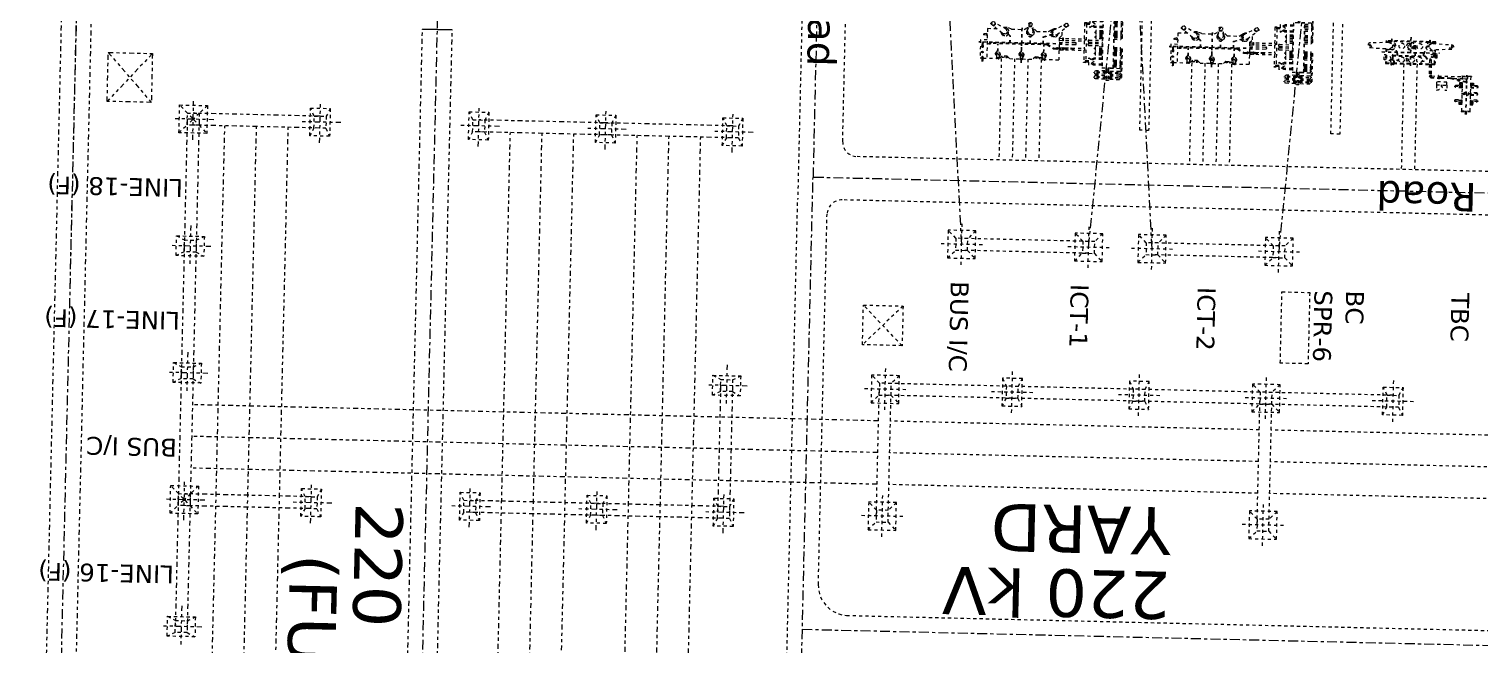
# Model space of a CAD drawing. Header units: metres. Extents: x 201400 to 215600, y 173235 to 1738400.
# Drawn here: x 213041.21 to 213086.93, y 1729826.47 to 1729845.89 of the extents above; entities that cross this region are included whole.
import ezdxf

# ---------------------------------------------------------------- set-up
doc = ezdxf.new("R2010")
doc.units = ezdxf.units.M
for name, pattern in [('400-ICT-1_400kV$0$HIDDEN', [0.375, 0.25, -0.125]), ('CENTER', [2, 1.25, -0.25, 0.25, -0.25]), ('HIDDEN', [0.375, 0.25, -0.125]), ('PHANTOM2', [1.25, 0.625, -0.125, 0.125, -0.125, 0.125, -0.125])]:
    doc.linetypes.add(name, pattern=pattern)
doc.layers.add('E-LAY-CNTRL', color=1, linetype='CENTER', lineweight=0)
doc.layers.add('E-LAY-EXIST', color=8, linetype='HIDDEN', lineweight=0)
for name, color, linetype in [('E-LAY-DIM', 7, 'Continuous'), ('ECEN', 4, 'CENTER'), ('EEQP', 2, 'Continuous'), ('TXT', 222, 'Continuous')]:
    doc.layers.add(name, color=color, linetype=linetype)
doc.styles.add('STYLE1', font='verdana.ttf')

# ---------------------------------------------------------------- blocks, each defined once
blk = doc.blocks.new('400-ICT-1_400kV$0$A$C18D362E1')
at = {"layer": 'ECEN'}
for p, q in [((0, -2516), (0, 1972)), ((5113, 0), (-5406, 0))]:
    blk.add_line(p, q, dxfattribs=at)
blk = doc.blocks.new('400-ICT-1_400kV$0$TRAFO1_BHEL')
for p, q in [((-3325, 11005), (-4875, 11005)), ((-4766, 12485), (-4593, 12485)), ((-4766, 11235), (-4766, 12485)), ((-4766, 11235), (-4593, 11235)), ((-4615, 11005), (-4615, 11091)), ((-4615, 11091), (-4485, 11091)), ((-4615, 11073), (-4485, 11073)), ((-4615, 11023), (-4485, 11023)), ((-4593, 11091), (-4593, 12605)), ((-4593, 12605), (-4507, 12605)), ((-4593, 11091), (-4593, 11235)), ((-4507, 11091), (-4507, 12605)), ((-4507, 12485), (-4334, 12485)), ((-4507, 11091), (-4507, 11235)), ((-4507, 11235), (-4334, 11235)), ((-4485, 11005), (-4485, 11091)), ((-4334, 11235), (-4334, 12485)), ((-4166, 11235), (-4166, 12485)), ((-4166, 12485), (-3993, 12485)), ((-4166, 11235), (-3993, 11235)), ((-4015, 11005), (-4015, 11091)), ((-4015, 11091), (-3885, 11091)), ((-4015, 11073), (-3885, 11073)), ((-4015, 11023), (-3885, 11023)), ((-3993, 11091), (-3993, 12605)), ((-3993, 12605), (-3907, 12605)), ((-3993, 11091), (-3993, 11235)), ((-3907, 11091), (-3907, 12605)), ((-3907, 12485), (-3734, 12485)), ((-3907, 11235), (-3734, 11235)), ((-3907, 11091), (-3907, 11235)), ((-3885, 11005), (-3885, 11091)), ((-3734, 11235), (-3734, 12485)), ((-3366, 12485), (-3193, 12485)), ((-3366, 11235), (-3366, 12485)), ((-3366, 11235), (-3350, 11235)), ((-3193, 11638), (-3193, 12605)), ((-3193, 12605), (-3107, 12605)), ((-3107, 11638), (-3107, 12605)), ((-3107, 12485), (-2934, 12485)), ((-2934, 11638), (-2934, 12485)), ((-2766, 11638), (-2766, 12485)), ((-2766, 12485), (-2593, 12485)), ((-2593, 11638), (-2593, 12605)), ((-2593, 12605), (-2507, 12605)), ((-2507, 11638), (-2507, 12605)), ((-2507, 12485), (-2334, 12485)), ((-2334, 11638), (-2334, 12485)), ((-1766, 11638), (-1766, 12485)), ((-1766, 12485), (-1593, 12485)), ((-1593, 11638), (-1593, 12605)), ((-1593, 12605), (-1507, 12605)), ((-1507, 11638), (-1507, 12605)), ((-1507, 12485), (-1334, 12485)), ((-1334, 11638), (-1334, 12485)), ((-1166, 12485), (-993, 12485)), ((-1166, 11638), (-1166, 12485)), ((-993, 11638), (-993, 12605)), ((-993, 12605), (-907, 12605)), ((-907, 11638), (-907, 12605)), ((-907, 12485), (-734, 12485)), ((-734, 11638), (-734, 12485)), ((284, 11638), (284, 12485)), ((457, 12485), (284, 12485)), ((457, 11638), (457, 12605)), ((543, 12605), (457, 12605)), ((543, 11638), (543, 12605)), ((716, 12485), (543, 12485)), ((716, 11638), (716, 12485)), ((884, 11638), (884, 12485)), ((1057, 12485), (884, 12485)), ((1057, 11638), (1057, 12605)), ((1143, 12605), (1057, 12605)), ((1143, 11638), (1143, 12605)), ((1316, 12485), (1143, 12485)), ((1316, 11638), (1316, 12485)), ((1884, 11638), (1884, 12485)), ((2057, 12485), (1884, 12485)), ((2057, 11638), (2057, 12605)), ((2143, 12605), (2057, 12605)), ((2143, 11638), (2143, 12605)), ((2316, 12485), (2143, 12485)), ((2316, 11638), (2316, 12485)), ((2484, 11638), (2484, 12485)), ((2657, 12485), (2484, 12485)), ((2657, 11638), (2657, 12605)), ((2743, 12605), (2657, 12605)), ((2743, 11638), (2743, 12605)), ((2916, 12485), (2743, 12485)), ((2875, 11005), (3088, 11019)), ((2916, 11235), (2900, 11235)), ((2916, 11235), (2916, 12485)), ((3100, 11005), (4425, 11005)), ((3284, 11235), (3284, 12485)), ((3457, 12485), (3284, 12485)), ((3457, 11235), (3284, 11235)), ((3435, 11005), (3435, 11091)), ((3565, 11091), (3435, 11091)), ((3565, 11073), (3435, 11073)), ((3565, 11023), (3435, 11023)), ((3457, 11091), (3457, 12605)), ((3543, 12605), (3457, 12605)), ((3457, 11091), (3457, 11235)), ((3543, 11091), (3543, 12605)), ((3716, 12485), (3543, 12485)), ((3543, 11091), (3543, 11235)), ((3716, 11235), (3543, 11235)), ((3565, 11005), (3565, 11091)), ((3716, 11235), (3716, 12485)), ((4057, 12485), (3884, 12485)), ((3884, 11235), (3884, 12485)), ((4057, 11235), (3884, 11235)), ((4035, 11005), (4035, 11091)), ((4165, 11091), (4035, 11091)), ((4165, 11073), (4035, 11073)), ((4165, 11023), (4035, 11023)), ((4057, 11091), (4057, 12605)), ((4143, 12605), (4057, 12605)), ((4057, 11091), (4057, 11235)), ((4143, 11091), (4143, 12605)), ((4316, 12485), (4143, 12485)), ((4143, 11091), (4143, 11235)), ((4316, 11235), (4143, 11235)), ((4165, 11005), (4165, 11091)), ((4316, 11235), (4316, 12485)), ((-3325, 10805), (-4875, 10805)), ((-4766, 10575), (-4766, 9325)), ((-4766, 10575), (-4593, 10575)), ((-4766, 9325), (-4593, 9325)), ((-4615, 10805), (-4615, 10719)), ((-4615, 10787), (-4485, 10787)), ((-4615, 10737), (-4485, 10737)), ((-4615, 10719), (-4485, 10719)), ((-4593, 10719), (-4593, 9205)), ((-4593, 10719), (-4593, 10575)), ((-4593, 9205), (-4507, 9205)), ((-4507, 10719), (-4507, 9205)), ((-4507, 10719), (-4507, 10575)), ((-4507, 10575), (-4334, 10575)), ((-4507, 9325), (-4334, 9325)), ((-4485, 10805), (-4485, 10719)), ((-4334, 10575), (-4334, 9325)), ((-4166, 10575), (-4166, 9325)), ((-4166, 10575), (-3993, 10575)), ((-4166, 9325), (-3993, 9325)), ((-4015, 10805), (-4015, 10719)), ((-4015, 10787), (-3885, 10787)), ((-4015, 10737), (-3885, 10737)), ((-4015, 10719), (-3885, 10719)), ((-3993, 10719), (-3993, 9205)), ((-3993, 10719), (-3993, 10575)), ((-3993, 9205), (-3907, 9205)), ((-3907, 10719), (-3907, 9205)), ((-3907, 10719), (-3907, 10575)), ((-3907, 10575), (-3734, 10575)), ((-3907, 9325), (-3734, 9325)), ((-3885, 10805), (-3885, 10719)), ((-3734, 10575), (-3734, 9325)), ((-3046, 10173), (-3046, 9132)), ((-2896, 10173), (-2896, 9172)), ((-2896, 9172), (-2769, 8951)), ((-2296, 9172), (-2424, 8951)), ((-2296, 10173), (-2296, 9172)), ((-2146, 10173), (-2146, 9132)), ((-1766, 10173), (-1766, 9325)), ((-1766, 9325), (-1593, 9325)), ((-1593, 10173), (-1593, 9205)), ((-1593, 9205), (-1507, 9205)), ((-1507, 10173), (-1507, 9205)), ((-1507, 9325), (-1334, 9325)), ((-1334, 10173), (-1334, 9325)), ((-1166, 10173), (-1166, 9325)), ((-1166, 9325), (-993, 9325)), ((-993, 10173), (-993, 9205)), ((-993, 9205), (-907, 9205)), ((-907, 10173), (-907, 9205)), ((-907, 9325), (-734, 9325)), ((-734, 10173), (-734, 9325)), ((-562, 8479), (-562, 10173)), ((-312, 8479), (-312, 10173)), ((-138, 8479), (-138, 10173)), ((112, 8479), (112, 10173)), ((284, 10173), (284, 9325)), ((457, 9325), (284, 9325)), ((457, 10173), (457, 9205)), ((543, 9205), (457, 9205)), ((543, 10173), (543, 9205)), ((716, 9325), (543, 9325)), ((716, 10173), (716, 9325)), ((884, 10173), (884, 9325)), ((1057, 9325), (884, 9325)), ((1057, 10173), (1057, 9205)), ((1143, 9205), (1057, 9205)), ((1143, 10173), (1143, 9205)), ((1316, 9325), (1143, 9325)), ((1316, 10173), (1316, 9325)), ((1696, 10173), (1696, 9132)), ((1846, 10173), (1846, 9172)), ((1846, 9172), (1974, 8951)), ((2446, 9172), (2319, 8951)), ((2446, 10173), (2446, 9172)), ((2596, 10173), (2596, 9132)), ((2875, 10805), (3088, 10791)), ((3102, 10805), (4425, 10805)), ((3284, 10575), (3284, 9325)), ((3457, 10575), (3284, 10575)), ((3457, 9325), (3284, 9325)), ((3435, 10805), (3435, 10719)), ((3565, 10787), (3435, 10787)), ((3565, 10737), (3435, 10737)), ((3565, 10719), (3435, 10719)), ((3457, 10719), (3457, 9205)), ((3457, 10719), (3457, 10575)), ((3543, 9205), (3457, 9205)), ((3543, 10719), (3543, 9205)), ((3543, 10719), (3543, 10575)), ((3716, 10575), (3543, 10575)), ((3716, 9325), (3543, 9325)), ((3565, 10805), (3565, 10719)), ((3716, 10575), (3716, 9325)), ((4057, 10575), (3884, 10575)), ((3884, 10575), (3884, 9325)), ((4057, 9325), (3884, 9325)), ((4035, 10805), (4035, 10719)), ((4165, 10787), (4035, 10787)), ((4165, 10737), (4035, 10737)), ((4165, 10719), (4035, 10719)), ((4057, 10719), (4057, 9205)), ((4057, 10719), (4057, 10575)), ((4143, 9205), (4057, 9205)), ((4143, 10719), (4143, 9205)), ((4143, 10719), (4143, 10575)), ((4316, 10575), (4143, 10575)), ((4316, 9325), (4143, 9325)), ((4165, 10805), (4165, 10719)), ((4316, 10575), (4316, 9325)), ((-3046, 9132), (-2864, 8816)), ((-2710, 8123), (-2671, 8123)), ((-2710, 7873), (-693, 7873)), ((-2671, 8523), (-2671, 8123)), ((-2521, 8523), (-2521, 8123)), ((-2521, 8123), (2071, 8123)), ((-2146, 9132), (-2329, 8816)), ((-693, 4724), (-693, 7873)), ((-443, 4724), (-443, 7873)), ((-443, 7873), (493, 7873)), ((493, 4724), (493, 7873)), ((743, 4724), (743, 7873)), ((743, 7873), (2260, 7873)), ((1696, 9132), (1879, 8816)), ((2071, 8523), (2071, 8123)), ((2221, 8523), (2221, 8123)), ((2260, 8123), (2221, 8123)), ((2596, 9132), (2414, 8816)), ((-2468, 5347), (-2624, 5556)), ((-2311, 5869), (-2168, 5634)), ((-2127, 5541), (-2155, 5578)), ((-1186, 4432), (-2077, 5562)), ((-193, 4724), (-193, 6765)), ((57, 4724), (57, 6765)), ((536, 6573), (536, 4480)), ((536, 6573), (645, 6573)), ((645, 6573), (645, 4480)), ((-2381, 5292), (-2419, 5331)), ((-1685, 3933), (-2390, 5249)), ((-1910, 4018), (-1910, 4353)), ((-1504, 3368), (-1910, 4018)), ((-1072, 5077), (-1695, 5077)), ((-827, 2702), (-1208, 3836)), ((-790, 2752), (-1165, 3869)), ((-718, 4724), (-1072, 5077)), ((-718, 4724), (2018, 4724)), ((74, 3236), (547, 4056)), ((174, 3209), (634, 4006)), ((547, 4056), (547, 4448)), ((634, 4006), (634, 4448)), ((2018, 2720), (2018, 4724)), ((-1504, 1880), (-1910, 1449)), ((-1504, 1880), (-1504, 3368)), ((74, 2702), (-827, 2702)), ((74, 2752), (-790, 2752)), ((74, 3236), (74, -4047)), ((174, 3209), (174, -4047)), ((1170, 2842), (174, 2842)), ((1170, 2792), (174, 2792)), ((1645, 2976), (2044, 2950)), ((1645, 2654), (2052, 2679)), ((1718, 2401), (2018, 2720)), ((1718, 1780), (1718, 2401)), ((1936, 2318), (1814, 2318)), ((1936, 1863), (1814, 1863)), ((1836, 2527), (1836, 1654)), ((2034, 2927), (2058, 2935)), ((2034, 2703), (2058, 2695)), ((-2267, 1291), (-2490, 1291)), ((-2490, 849), (-2267, 849)), ((-2149, 1242), (-2205, 1238)), ((-2149, 897), (-2205, 901)), ((-1480, 1422), (-2128, 1289)), ((-1480, 716), (-2128, 847)), ((-1910, 1449), (-1910, 1334)), ((-1910, 803), (-1910, 644)), ((-1704, 270), (-1910, 644)), ((-1704, -1318), (-1704, 270)), ((74, 1106), (-889, 1106)), ((74, 1056), (-888, 1056)), ((1170, 27), (174, 27)), ((1619, 161), (2018, 135)), ((1718, 1780), (2018, 1461)), ((2008, 112), (2032, 120)), ((2018, -1461), (2018, 1461)), ((-1704, -1318), (-1910, -1868)), ((-827, -1431), (-1255, -1860)), ((-806, -1481), (-1210, -1885)), ((74, -1431), (-827, -1431)), ((74, -1481), (-806, -1481)), ((1170, -23), (174, -23)), ((1619, -161), (2026, -136)), ((1718, -1780), (2018, -1461)), ((1718, -1780), (1718, -2401)), ((1836, -2527), (1836, -1654)), ((2008, -112), (2032, -120)), ((-2468, -3397), (-2624, -3606)), ((-2381, -3342), (-2419, -3381)), ((-1685, -1983), (-2390, -3299)), ((-2127, -3591), (-2155, -3628)), ((-1186, -2482), (-2077, -3612)), ((-1910, -1868), (-1910, -2403)), ((-1704, -3139), (-1704, -4350)), ((1170, -2953), (174, -2953)), ((1170, -3003), (174, -3003)), ((1619, -2819), (2018, -2845)), ((1619, -3141), (2026, -3116)), ((1718, -2401), (2018, -2720)), ((1936, -1863), (1814, -1863)), ((1936, -2318), (1814, -2318)), ((2008, -2868), (2032, -2860)), ((2008, -3092), (2032, -3100)), ((2018, -4821), (2018, -2720)), ((-2311, -3919), (-2168, -3684)), ((-1704, -4350), (2018, -4350)), ((-1078, -4450), (-1019, -4765)), ((-1078, -4450), (-852, -4450)), ((-1064, -4425), (-866, -4425)), ((-1064, -4450), (-1064, -4425)), ((-1049, -4425), (-1049, -4350)), ((-1024, -4765), (-909, -4765)), ((-1024, -4765), (-1024, -4773)), ((-1024, -4773), (-909, -4773)), ((-1018, -4832), (-1018, -4846)), ((-1018, -4832), (-915, -4832)), ((-1018, -4846), (-915, -4846)), ((-1001, -4832), (-1001, -4773)), ((-931, -4832), (-931, -4773)), ((-915, -4832), (-915, -4846)), ((-852, -4450), (-914, -4765)), ((-909, -4765), (-909, -4773)), ((-881, -4425), (-881, -4350)), ((-866, -4450), (-866, -4425)), ((-277, -4350), (-277, -5190)), ((-277, -5190), (2018, -5190)), ((122, -4850), (100, -4850)), ((122, -4952), (100, -4952)), ((204, -4865), (138, -4857)), ((204, -4935), (140, -4943)), ((546, -4990), (215, -4951)), ((546, -4814), (223, -4850)), ((1954, -4814), (2277, -4850)), ((1954, -4990), (2285, -4951)), ((2018, -5190), (2018, -4983)), ((2296, -4865), (2362, -4857)), ((2296, -4935), (2360, -4943)), ((2378, -4850), (2400, -4850)), ((2378, -4952), (2400, -4952))]:
    blk.add_line(p, q)
for points in [[(-4875, 10755), (-4875, 11055), (-4925, 11055), (-4925, 10755)], [(-907, 12605), (-907, 12680), (-4593, 12680), (-4593, 12605)], [(2900, 10173), (2900, 11638), (-3350, 11638), (-3350, 10173)], [(2875, 10198), (2875, 11613), (-3325, 11613), (-3325, 10198)], [(457, 12605), (457, 12680), (4143, 12680), (4143, 12605)], [(4425, 10755), (4425, 11055), (4475, 11055), (4475, 10755)], [(-2596, 9198), (-3068, 8523), (-2124, 8523)], [(2146, 9198), (2618, 8523), (1674, 8523)], [(-2710, 7848), (-2710, 8148), (-2725, 8148), (-2725, 7848)], [(2260, 7848), (2260, 8148), (2275, 8148), (2275, 7848)], [(-393, 5186), (-743, 5186), (-743, 5231), (-393, 5231)], [(793, 5186), (443, 5186), (443, 5231), (793, 5231)], [(1836, 2392), (1836, 2244), (1901, 2244), (1901, 2392)], [(1836, 1789), (1836, 1937), (1901, 1937), (1901, 1789)], [(1836, -1789), (1836, -1937), (1901, -1937), (1901, -1789)], [(1836, -2392), (1836, -2244), (1901, -2244), (1901, -2392)]]:
    blk.add_lwpolyline(points, close=True)
for points, const_width in [([(-2488, 5688, 1), (-2492, 5722, 1)], 33.8), ([(2089, 2822, 1), (2109, 2808, 1)], 24), ([(-2477, 1079, -1), (-2503, 1058, -1)], 33.8), ([(2063, 7, 1), (2083, -7, 1)], 24), ([(2063, -2973, 1), (2083, -2987, 1)], 24), ([(-2488, -3738, -1), (-2492, -3772, -1)], 33.8), ([(104, -4898, -1), (96, -4904, -1)], 9), ([(1247, -4915, -1), (1253, -4922, -1)], 9), ([(2396, -4898, 1), (2404, -4904, 1)], 9)]:
    blk.add_lwpolyline(points, format="xyb", close=True, dxfattribs=dict(const_width=const_width))
for centre, radius in [((124, -4047), 137), ((1250, -4918), 108), ((1250, -4918), 102), ((1250, -4918), 77.2), ((1250, -4918), 51.1)]:
    blk.add_circle(centre, radius)
for centre, radius, start, end in [((2981, 10905), 157, 313.14025, 46.85975), ((-2596, 8123), 75, 180, 0), ((-568, 7873), 125, 0, 180), ((-437, 8479), 125, 180, 0), ((-13, 8479), 125, 180, 0), ((618, 7873), 125, 0, 180), ((2146, 8123), 75, 180, 0), ((-68, 6765), 125, 0, 180), ((-1448, 4195), 432, 168.51028, 73.56247), ((-1320, 4072), 495, 195.35397, 76.70469), ((-1476, 4223), 358, 234.19228, 35.80772), ((-1320, 4072), 432, 214.13888, 57.91978), ((591, 4480), 90.1, 126.90526, 241.28881), ((591, 4480), 54.1, 180, 0), ((591, 4480), 90.1, 298.71119, 53.09474), ((1500, 2817), 330, 58.29531, 299.64603), ((1500, 2817), 288, 77.08022, 280.86112), ((1619, 2815), 288, 32.40189, 327.59811), ((1645, 2815), 163, 99.19228, 260.80772), ((2256, 2815), 248, 153.16405, 206.83595), ((-1498, 1069), 432, 220.94819, 139.14209), ((-1320, 1072), 495, 240.35397, 121.70469), ((-1537, 1069), 358, 279.19228, 80.80772), ((-1320, 1072), 432, 259.13888, 102.91978), ((1500, 2), 330, 58.29531, 299.64603), ((1500, 2), 288, 77.08022, 280.86112), ((1619, 0), 288, 32.40189, 327.59811), ((1645, 0), 163, 99.19228, 260.80772), ((2230, 0), 248, 153.16405, 206.83595), ((-1448, -2245), 432, 286.43753, 191.48972), ((-1320, -2122), 495, 283.29531, 164.64603), ((-1320, -2122), 432, 302.08022, 145.86112), ((-1476, -2273), 358, 324.19228, 125.80772), ((1500, -2978), 330, 58.29531, 299.64603), ((1500, -2978), 288, 77.08022, 280.86112), ((1619, -2980), 288, 32.40189, 327.59811), ((1645, -2980), 163, 99.19228, 260.80772), ((2230, -2980), 248, 153.16405, 206.83595), ((124, -4047), 50, 180, 0), ((223, -4901), 51.2, 225.30332, 93.6834), ((229, -4901), 51.3, 265.44139, 133.49512), ((546, -4901), 108, 224.89194, 136.85541), ((501, -4902), 99.4, 297.50864, 62.49136), ((1954, -4901), 108, 43.14459, 315.10806), ((1999, -4902), 99.4, 117.50864, 242.49136), ((2271, -4901), 51.3, 46.50488, 274.55861), ((2277, -4901), 51.2, 86.3166, 314.69668)]:
    blk.add_arc(centre, radius, start, end)
at = {"extrusion": (0, 0, -1)}
for centre, major_axis, ratio in [((-2468, 5712), (156, 156), 0.2893401), ((100, -4901), (0, -51.1), 0.6127056)]:
    blk.add_ellipse(centre, major_axis=major_axis, ratio=ratio, dxfattribs=at)
for centre, major_axis, ratio, start_param, end_param in [((-2318, 5490), (-150, -144), 0.4665773, 3.1415927, 6.2831853), ((-2233, 5406), (-156, -156), 0.1523356, 2.4546998, 6.8717251), ((-2253, 5416), (-127, -125), 0.1908491, 3.0718177, 6.3370368), ((122, -4901), (0, -51.1), 0.6127056, 3.1415927, 6.2831853)]:
    blk.add_ellipse(centre, major_axis=major_axis, ratio=ratio, start_param=start_param, end_param=end_param, dxfattribs=at)
for centre, major_axis, ratio, start_param, end_param in [((2052, 2815), (0, -136), 0.4625137, 2.8525531, 6.5722249), ((2088, 2815), (0, -136), 0.4625137, 3.0504994, 6.3742786), ((-2267, 1070), (0, 221), 0.4387351, 3.1415927, 6.2831853), ((-2149, 1070), (0, -173), 0.1967352, -0.069775, 3.2113676), ((-2128, 1068), (0, 221), 0.1523356, 2.4546998, 6.9493237), ((2026, 0), (0, -136), 0.4625137, 2.8525531, 6.5722249), ((2061, 0), (0, -136), 0.4625137, 3.0504994, 6.3742786), ((-2318, -3540), (-150, 144), 0.4665773, 3.1415927, 6.2831853), ((-2233, -3456), (-156, 156), 0.1523356, 2.4546998, 6.8717251), ((-2253, -3466), (-127, 125), 0.1908491, 3.0718177, 6.3370368), ((2026, -2980), (0, -136), 0.4625137, 2.8525531, 6.5722249), ((2061, -2980), (0, -136), 0.4625137, 3.0504994, 6.3742786), ((2378, -4901), (0, -51.1), 0.6127056, 3.1415927, 6.2831853)]:
    blk.add_ellipse(centre, major_axis=major_axis, ratio=ratio, start_param=start_param, end_param=end_param)
for centre, major_axis, ratio in [((2099, 2815), (0, -136), 0.4625137), ((-2490, 1070), (0, -221), 0.4387351), ((2073, 0), (0, -136), 0.4625137), ((-2468, -3762), (156, -156), 0.2893401), ((2073, -2980), (0, -136), 0.4625137), ((2400, -4901), (0, -51.1), 0.6127056)]:
    blk.add_ellipse(centre, major_axis=major_axis, ratio=ratio)
at = {"rotation": 90}
blk.add_blockref('400-ICT-1_400kV$0$A$C18D362E1', (0, 0), dxfattribs=at)
blk = doc.blocks.new('400-ICT-1_400kV$0$SHUNT RCTR 80MVAr_420kV_PLAN_BHEL')
for p, q in [((-2758, 1210), (-5155, 1110)), ((-5155, 510), (-2758, 410)), ((-2400, 1310), (-2758, 1310)), ((-2400, 310), (-2758, 310)), ((-2111, 899), (-2115, 899)), ((-2111, 824), (-2115, 824)), ((541, 899), (537, 899)), ((541, 824), (537, 824)), ((2111, 899), (2115, 899)), ((2111, 824), (2115, 824)), ((2400, 1310), (2758, 1310)), ((2400, 310), (2758, 310)), ((2758, 1210), (5155, 1110)), ((5155, 510), (2758, 410)), ((-2475, -1200), (-2425, -1617)), ((-2275, -462), (-2275, -1000)), ((-2225, -463), (-2225, -1006)), ((-2075, -1200), (-2125, -1610)), ((2388, -1438), (2388, -2904)), ((2413, -889), (2413, -1463)), ((2468, -1438), (2468, -2860)), ((2613, -889), (2613, -1463)), ((2638, -1438), (2638, -2800)), ((2638, -2800), (2388, -2904)), ((2388, -2904), (2609, -3125)), ((2475, -2878), (2635, -3038)), ((2713, -2875), (2609, -3125)), ((2609, -3125), (3549, -3125)), ((2638, -2800), (2713, -2875)), ((2653, -3045), (3549, -3045)), ((2713, -2875), (3549, -2875)), ((3574, -2875), (6578, -2875)), ((3574, -3045), (3737, -3045)), ((3574, -3125), (3737, -3125)), ((3737, -3025), (3887, -3150)), ((3737, -3150), (3887, -3025)), ((3887, -3045), (5122, -3045)), ((3887, -3125), (5116, -3125)), ((5116, -3125), (7128, -3578)), ((5128, -3046), (7146, -3500)), ((5480, -3125), (6578, -3125))]:
    blk.add_line(p, q)
at = {"linetype": '400-ICT-1_400kV$0$HIDDEN'}
for p, q in [((6578, -2875), (7128, -2875)), ((6578, -3125), (7128, -3125)), ((3347, -3986), (3347, -4639)), ((4653, -3986), (4653, -4639))]:
    blk.add_line(p, q, dxfattribs=at)
for points in [[(-5240, 835), (-5155, 835)], [(-5155, 785), (-5240, 785)], [(3138, 1194), (3138, 1438), (-3138, 1438), (-3138, 1194)], [(-3138, 426), (-3138, -1438), (-2439, -1438)], [(-2362, 1338), (-2362, 1640), (-2438, 1640), (-2438, 1338)], [(-2120, 887), (-2264, 887)], [(-2120, 837), (-2264, 837)], [(-2111, -1438), (3138, -1438), (3138, 426)], [(531, 887), (494, 887)], [(531, 837), (499, 837)], [(2120, 887), (2264, 887)], [(2120, 837), (2264, 837)], [(2362, 1338), (2362, 1640), (2438, 1640), (2438, 1338)], [(5240, 835), (5155, 835)], [(5155, 785), (5240, 785)], [(-2362, -1340), (-2362, -1640), (-2438, -1640), (-2438, -1340)], [(5756, -4080), (5756, -3980), (6578, -3980), (6578, -4280), (5756, -4280), (5756, -4180)], [(6553, -3737), (6553, -3662), (6253, -3662), (6253, -3962), (6553, -3962), (6553, -3887)], [(8500, -4080), (8500, -3980), (7678, -3980), (7678, -4280), (8500, -4280), (8500, -4180)], [(8500, -4980), (8500, -4880), (7678, -4880), (7678, -5180), (8500, -5180), (8500, -5080)], [(7703, -3737), (7703, -3662), (8003, -3662), (8003, -3962), (7703, -3962), (7703, -3887)], [(5756, -5880), (5756, -5780), (6578, -5780), (6578, -6080), (5756, -6080), (5756, -5980)], [(6553, -6323), (6553, -6398), (6253, -6398), (6253, -6098), (6553, -6098), (6553, -6173)], [(8500, -5880), (8500, -5780), (7678, -5780), (7678, -6080), (8500, -6080), (8500, -5980)], [(7703, -6323), (7703, -6398), (8003, -6398), (8003, -6098), (7703, -6098), (7703, -6173)]]:
    blk.add_lwpolyline(points)
for points in [[(3038, 1194), (3038, 1338), (-3038, 1338), (-3038, 1194)], [(-3038, 426), (-3038, -1338), (-2092, -1338)], [(-2092, -1338), (3038, -1338), (3038, 426)]]:
    blk.add_lwpolyline(points, dxfattribs=at)
for points in [[(-1629, -383), (-1629, -158, 0.1859661), (-1642, -124), (-2038, 870, 0.2119231), (-2075, 887), (-2111, 887)], [(-1679, -392), (-1679, -167, 0.1859661), (-1686, -151), (-2068, 829, 0.2119231), (-2086, 837), (-2111, 837)], [(636, -383), (634, 812, 0.4135999), (559, 887), (541, 887)], [(586, -383), (584, 812, 0.4135999), (559, 837), (541, 837)], [(1629, -383), (1629, -158, -0.1859661), (1642, -124), (2038, 870, -0.2119231), (2075, 887), (2111, 887)], [(1679, -392), (1679, -167, -0.1859661), (1686, -151), (2068, 829, -0.2119231), (2086, 837), (2111, 837)], [(-2265, -383), (1750, -383, -0.2240098), (1897, -452), (2413, -1079)], [(-2265, -463), (1750, -463, -0.2240098), (1835, -503), (2413, -1204)]]:
    blk.add_lwpolyline(points, format="xyb")
for points in [[(-3138, -997), (-3338, -997), (-3338, -297), (-3138, -297)], [(2713, -1438), (2713, -1463), (2313, -1463), (2313, -1438)], [(3138, -597), (3338, -597), (3338, -97), (3138, -97)], [(3347, -3986), (4653, -3986), (4653, -3614), (3347, -3614)], [(3574, -2800), (3549, -2800), (3549, -3200), (3574, -3200)], [(3737, -2988), (3724, -2988), (3724, -3188), (3737, -3188)], [(3887, -2988), (3899, -2988), (3899, -3188), (3887, -3188)], [(6140, -3194), (6116, -3188), (6058, -3439), (6083, -3445)], [(6239, -3225), (6215, -3219), (6157, -3470), (6182, -3475)], [(6528, -2805), (7728, -2805), (7728, -2830), (6528, -2830)], [(6578, -7230), (7678, -7230), (7678, -2830), (6578, -2830)], [(6578, -4080), (6578, -4180), (5656, -4180), (5656, -4080)], [(6328, -3737), (6328, -3887), (6578, -3887), (6578, -3737)], [(6878, -5155), (6828, -5155), (6828, -4905), (6878, -4905)], [(7378, -5155), (7428, -5155), (7428, -4905), (7378, -4905)], [(7928, -3737), (7928, -3887), (7678, -3887), (7678, -3737)], [(7678, -4080), (7678, -4180), (8600, -4180), (8600, -4080)], [(7678, -4980), (7678, -5080), (8600, -5080), (8600, -4980)], [(6578, -5980), (6578, -5880), (5656, -5880), (5656, -5980)], [(6328, -6323), (6328, -6173), (6578, -6173), (6578, -6323)], [(6528, -7255), (7728, -7255), (7728, -7230), (6528, -7230)], [(7228, -7367), (7228, -7255), (7028, -7255), (7028, -7367)], [(7678, -5980), (7678, -5880), (8600, -5880), (8600, -5980)], [(7928, -6323), (7928, -6173), (7678, -6173), (7678, -6323)], [(7253, -7382), (7253, -7367), (7003, -7367), (7003, -7382)], [(7240, -7570), (7240, -7545), (7216, -7520), (7040, -7520), (7016, -7545), (7016, -7570)], [(7216, -7520), (7190, -7445), (7066, -7445), (7040, -7520)], [(7178, -7445), (7178, -7382), (7078, -7382), (7078, -7445)]]:
    blk.add_lwpolyline(points, close=True)
for centre, radius in [((-1130, 810), 350), ((0, 810), 500), ((0, 810), 400), ((0, 810), 250), ((0, 810), 25), ((1130, 810), 350), ((-2791, -800), 300), ((-1602, -1002), 91.6), ((-1130, -910), 350), ((-431, -766), 91.6), ((-431, -1002), 91.6), ((146, -910), 350), ((1130, -910), 350), ((1600, -1002), 91.6), ((2726, -347), 200), ((2726, -347), 150), ((7128, -5030), 250), ((7128, -5030), 50)]:
    blk.add_circle(centre, radius)
for centre, radius, start, end in [((-2758, 810), 500, 230.76083, 129.23917), ((-2400, 810), 500, 270, 90), ((2400, 810), 500, 90, 270), ((2758, 810), 500, 50.76083, 309.23917), ((-2275, -1200), 250, 90, 224.29248), ((-2275, -1200), 200, 350.6282, 189.3189), ((-2265, -423), 75, 32.23095, 262.10618), ((-2265, -423), 40, 90, 270), ((-2265, -423), 75, 301.96013, 327.76905), ((-2275, -1200), 250, 315.61895, 78.46304), ((2513, -889), 125, 323.1301, 216.8699), ((2513, -889), 100, 0, 180), ((2493, -2860), 25, 180, 225), ((2653, -3020), 25, 225, 270), ((5122, -3070), 25, 77.31051, 90), ((7137, -3539), 90, 193.69831, 140.92271), ((7137, -3539), 40, 257.31051, 77.31051)]:
    blk.add_arc(centre, radius, start, end)
for centre, radius, start, end in [((7128, -3000), 150, 90, 123.55731), ((7128, -3000), 150, 236.44269, 270), ((7128, -3000), 150, 270, 90), ((7128, -3000), 125, 270, 90), ((3347, -3986), 653, 270, 0), ((4653, -3986), 653, 180, 270)]:
    blk.add_arc(centre, radius, start, end, dxfattribs=at)
at = {"extrusion": (0, 0, -1)}
for centre, major_axis, ratio in [((-5155, 810), (0, 300), 0.7842267), ((-5240, 810), (0, 25), 0.5645792)]:
    blk.add_ellipse(centre, major_axis=major_axis, ratio=ratio, dxfattribs=at)
for centre, major_axis, ratio, start_param, end_param in [((-5155, 810), (0, 98), 0.5962488, -1.3129188, 4.4545109), ((-5155, 810), (0, -25), 0.5636371, 3.1415927, 6.2831853), ((-2758, 810), (0, 400), 0.9821207, -0.0559861, 3.1975787), ((-2115, 862), (0, 37.5), 0.205458, 3.1415927, 6.2831853), ((-2111, 862), (0, 37.5), 0.205458, 2.300524, 7.124254), ((-2111, 862), (0, -25), 0.1123446, 0, 3.1415927), ((537, 862), (0, 37.5), 0.205458, 3.1415927, 6.2831853), ((541, 862), (0, 37.5), 0.205458, 2.300524, 7.124254), ((541, 862), (0, -25), 0.1123446, 0, 3.1415927)]:
    blk.add_ellipse(centre, major_axis=major_axis, ratio=ratio, start_param=start_param, end_param=end_param, dxfattribs=at)
for centre, major_axis, ratio, start_param, end_param in [((2111, 862), (0, 37.5), 0.205458, 2.300524, 7.124254), ((2111, 862), (0, -25), 0.1123446, 0, 3.1415927), ((2115, 862), (0, 37.5), 0.205458, 3.1415927, 6.2831853), ((2758, 810), (0, 400), 0.9821207, -0.0559861, 3.1975787), ((5155, 810), (0, 98), 0.5962488, -1.3129188, 4.4545109), ((5155, 810), (0, -25), 0.5636371, 3.1415927, 6.2831853)]:
    blk.add_ellipse(centre, major_axis=major_axis, ratio=ratio, start_param=start_param, end_param=end_param)
for centre, major_axis, ratio in [((5155, 810), (0, 300), 0.7842267), ((5240, 810), (0, 25), 0.5645792), ((-2275, -1610), (-150, 0), 0.7546728)]:
    blk.add_ellipse(centre, major_axis=major_axis, ratio=ratio)
at = {"layer": 'EEQP', "color": 4, "linetype": 'CENTER'}
for p, q in [((0, 1938), (0, -1938)), ((-3638, 0), (3638, 0)), ((7128, -7570), (7128, -2683)), ((6528, -5030), (7728, -5030))]:
    blk.add_line(p, q, dxfattribs=at)
blk = doc.blocks.new('TWR_CTG_p')
for p, q in [((-750, 750), (-1750, 1250)), ((1750, 1250), (750, 750)), ((-750, -750), (-1750, -1250)), ((750, -750), (1750, -1250))]:
    blk.add_line(p, q)
for points in [[(-1750, -1250), (1750, -1250), (1750, 1250), (-1750, 1250)], [(-750, -750), (750, -750), (750, 750), (-750, 750)]]:
    blk.add_lwpolyline(points, close=True)
blk = doc.blocks.new('TWR_CTH_p')
for p, q in [((-750, 750), (-1750, 1250)), ((1750, 1250), (750, 750)), ((-750, -750), (-1750, -1250)), ((750, -750), (1750, -1250))]:
    blk.add_line(p, q)
for points in [[(-1750, -1250), (1750, -1250), (1750, 1250), (-1750, 1250)], [(-750, -750), (750, -750), (750, 750), (-750, 750)]]:
    blk.add_lwpolyline(points, close=True)
blk = doc.blocks.new('TWR_CC_p')
for p, q in [((-750, 750), (-1750, 1250)), ((1750, 1250), (750, 750)), ((-750, -750), (-1750, -1250)), ((750, -750), (1750, -1250))]:
    blk.add_line(p, q)
for points in [[(-1750, -1250), (1750, -1250), (1750, 1250), (-1750, 1250)], [(-750, -750), (750, -750), (750, 750), (-750, 750)]]:
    blk.add_lwpolyline(points, close=True)
blk = doc.blocks.new('TWR_CD_p')
for p, q in [((-750, 750), (-1750, 1750)), ((-100, 100), (-750, 750)), ((750, 750), (100, 100)), ((1750, 1750), (750, 750)), ((-1750, -1750), (-750, -750)), ((-100, -100), (-750, -750)), ((100, -100), (750, -750)), ((750, -750), (1750, -1750))]:
    blk.add_line(p, q)
for points in [[(-1750, -1750), (1750, -1750), (1750, 1750), (-1750, 1750)], [(-750, -750), (750, -750), (750, 750), (-750, 750)], [(-100, -100), (100, -100), (100, 100), (-100, 100)]]:
    blk.add_lwpolyline(points, close=True)
blk = doc.blocks.new('TWR_CTE_p')
for p, q in [((-750, 750), (-1750, 1750)), ((1750, 1750), (750, 750)), ((-1750, -1750), (-750, -750)), ((750, -750), (1750, -1750))]:
    blk.add_line(p, q)
for points in [[(-1750, -1750), (1750, -1750), (1750, 1750), (-1750, 1750)], [(-750, -750), (750, -750), (750, 750), (-750, 750)]]:
    blk.add_lwpolyline(points, close=True)
blk = doc.blocks.new('TWR_CTD_p')
for p, q in [((-750, 750), (-1750, 1250)), ((1750, 1250), (750, 750)), ((-750, -750), (-1750, -1250)), ((750, -750), (1750, -1250))]:
    blk.add_line(p, q)
for points in [[(-1750, -1250), (1750, -1250), (1750, 1250), (-1750, 1250)], [(-750, -750), (750, -750), (750, 750), (-750, 750)]]:
    blk.add_lwpolyline(points, close=True)
blk = doc.blocks.new('400kv')
at = {"layer": 'E-LAY-CNTRL'}
for p, q in [((160.68, 279.08, -0.31), (127.43, 132.08, -0.31)), ((2.06, 0.61, -0.66), (54.44, 232.15, -0.29)), ((43.66, -21.72, -0.31), (98.82, 222.12, -0.31)), ((90.25, -32.26, -0.31), (127.43, 132.08, -0.31)), ((114.85, 76.49, -0.31), (279.62, 39.22, -0.31))]:
    blk.add_line(p, q, dxfattribs=at)
at = {"layer": 'E-LAY-CNTRL', "color": 4}
for p, q in [((144.13, 120.1, -0.31), (151.92, 172.68, -0.31)), ((159.74, 116.57, -0.31), (175.33, 167.38, -0.31)), ((167.54, 114.81, -0.31), (175.33, 167.38, -0.31)), ((183.15, 111.28, -0.31), (198.74, 162.09, -0.31))]:
    blk.add_line(p, q, dxfattribs=at)
at = {"layer": 'E-LAY-CNTRL', "elevation": -0.31}
for points in [[(32.89, 136.92), (98.65, 427.63)], [(32.89, 136.92), (86.72, 374.86)], [(382.06, 74.49), (127.43, 132.08)], [(382.06, 74.49), (132.24, 131)]]:
    blk.add_lwpolyline(points, dxfattribs=at)
at = {"layer": 'E-LAY-DIM', "lineweight": -2}
blk.add_line((86.53, 159.3, -0.4), (82.87, 160.13, -0.4), dxfattribs=at)
at = {"layer": 'E-LAY-EXIST', "color": 1, "linetype": 'PHANTOM2'}
for p, q in [((0, 0, -0.67), (52.43, 231.83, -0.3)), ((4.13, 1.2, -0.66), (54.82, 225.35, -0.31)), ((43.47, 165.08, -0.31), (47.54, 157.84, -0.31)), ((48.9, 163.85, -0.31), (42.11, 159.06, -0.31)), ((43.08, -15.78, -0.67), (82.87, 160.13, -0.4)), ((46.74, -16.6, -0.67), (86.53, 159.3, -0.4)), ((51.73, 152.18, -0.31), (52.87, 157.25, -0.31)), ((68.07, 151.92, -0.31), (52.46, 155.45, -0.31)), ((51.57, 154.88, -0.31), (48.04, 139.28, -0.31)), ((53.03, 154.55, -0.31), (49.5, 138.95, -0.31)), ((54.83, 154.14, -0.31), (49.76, 155.29, -0.31)), ((67.74, 150.46, -0.31), (52.13, 153.99, -0.31)), ((52.42, 154.79, -0.31), (52.18, 154.64, -0.31)), ((52.37, 154.6, -0.31), (52.22, 154.84, -0.31)), ((67.33, 148.65, -0.31), (68.48, 153.72, -0.31)), ((23.71, 10.21, -0.31), (56.04, 153.1, -0.31)), ((27.61, 9.33, -0.31), (59.94, 152.22, -0.31)), ((31.52, 8.45, -0.31), (63.84, 151.34, -0.31)), ((70.44, 150.61, -0.31), (65.37, 151.76, -0.31)), ((86.84, 144.24, -0.31), (87.99, 149.31, -0.31)), ((89.95, 146.2, -0.31), (84.88, 147.35, -0.31)), ((103.18, 143.98, -0.31), (87.58, 147.51, -0.31)), ((58.83, 2.27, -0.31), (91.15, 145.16, -0.31)), ((102.85, 142.51, -0.31), (87.25, 146.04, -0.31)), ((102.44, 140.71, -0.31), (103.59, 145.78, -0.31)), ((62.73, 1.39, -0.31), (95.05, 144.28, -0.31)), ((66.63, 0.51, -0.31), (98.95, 143.4, -0.31)), ((105.55, 142.67, -0.31), (100.48, 143.82, -0.31)), ((118.79, 140.45, -0.31), (103.18, 143.98, -0.31)), ((49.34, 141.65, -0.31), (48.2, 136.58, -0.31)), ((74.43, -1.26, -0.31), (106.75, 141.63, -0.31)), ((118.46, 138.98, -0.31), (102.85, 142.51, -0.31)), ((118.05, 137.18, -0.31), (119.2, 142.25, -0.31)), ((48.04, 139.28, -0.31), (44.51, 123.67, -0.31)), ((51.3, 138.54, -0.31), (46.23, 139.68, -0.31)), ((78.33, -2.14, -0.31), (110.66, 140.75, -0.31)), ((82.23, -3.02, -0.31), (114.56, 139.87, -0.31)), ((121.16, 139.14, -0.31), (116.09, 140.29, -0.31)), ((49.5, 138.95, -0.31), (45.97, 123.34, -0.31)), ((45.81, 126.04, -0.31), (44.67, 120.97, -0.31)), ((44.51, 123.67, -0.31), (40.98, 108.07, -0.31)), ((45.97, 123.34, -0.31), (42.44, 107.73, -0.31)), ((47.77, 122.93, -0.31), (42.7, 124.08, -0.31)), ((129.46, 100.35, -0.31), (45.09, 119.44, -0.31)), ((128.57, 96.45, -0.31), (44.21, 115.54, -0.31)), ((127.69, 92.55, -0.31), (43.32, 111.64, -0.31)), ((41.14, 105.37, -0.31), (42.28, 110.43, -0.31)), ((112.14, 111.04, -0.31), (110.99, 105.97, -0.31)), ((40.98, 108.07, -0.31), (37.45, 92.46, -0.31)), ((44.24, 107.33, -0.31), (39.17, 108.47, -0.31)), ((41.83, 107.98, -0.31), (41.59, 107.82, -0.31)), ((41.78, 107.78, -0.31), (41.63, 108.02, -0.31)), ((57.48, 105.1, -0.31), (41.87, 108.63, -0.31)), ((110.83, 108.67, -0.31), (107.3, 93.06, -0.31)), ((112.29, 108.34, -0.31), (108.76, 92.73, -0.31)), ((114.1, 107.93, -0.31), (109.03, 109.08, -0.31)), ((42.44, 107.73, -0.31), (38.91, 92.13, -0.31)), ((57.15, 103.64, -0.31), (41.54, 107.17, -0.31)), ((56.74, 101.84, -0.31), (57.89, 106.9, -0.31)), ((59.85, 103.8, -0.31), (54.78, 104.94, -0.31)), ((76.25, 97.42, -0.31), (77.4, 102.49, -0.31)), ((92.59, 97.16, -0.31), (76.99, 100.69, -0.31)), ((79.36, 99.38, -0.31), (74.29, 100.53, -0.31)), ((92.26, 95.7, -0.31), (76.66, 99.23, -0.31)), ((91.85, 93.89, -0.31), (93, 98.96, -0.31)), ((94.96, 95.85, -0.31), (89.89, 97, -0.31)), ((108.2, 93.63, -0.31), (92.59, 97.16, -0.31)), ((107.87, 92.17, -0.31), (92.26, 95.7, -0.31)), ((107.46, 90.36, -0.31), (108.61, 95.43, -0.31)), ((38.75, 94.83, -0.31), (37.61, 89.76, -0.31)), ((110.57, 92.32, -0.31), (105.5, 93.47, -0.31)), ((40.71, 91.72, -0.31), (35.64, 92.87, -0.31))]:
    blk.add_line(p, q, dxfattribs=at)
at = {"layer": 'E-LAY-EXIST', "color": 4}
for p, q in [((131.99, 135.79, -0.24), (148.12, 207.12, -0.31)), ((142.14, 205.6, -0.31), (125, 129.81, -0.23)), ((153.66, 142.1, -0.31), (150.83, 129.61, -0.31)), ((155.29, 141.73, -0.31), (152.47, 129.24, -0.31)), ((156.93, 141.36, -0.31), (154.1, 128.87, -0.31)), ((158.56, 140.99, -0.31), (155.74, 128.5, -0.31)), ((177.07, 136.8, -0.31), (174.24, 124.31, -0.31)), ((178.7, 136.43, -0.31), (175.88, 123.94, -0.31)), ((180.34, 136.06, -0.31), (177.51, 123.57, -0.31)), ((181.97, 135.69, -0.31), (179.15, 123.2, -0.31)), ((312.44, 93.05, -0.24), (133.4, 133.55, -0.24)), ((203.24, 131.4, -0.31), (200.31, 118.42, -0.31)), ((204.88, 131.03, -0.31), (201.94, 118.05, -0.31)), ((89.68, -26.32, -0.67), (125, 129.81, -0.67)), ((287.94, 92.96, 0.48), (130.48, 128.57, -0.27)), ((117.94, 81.61, -0.24), (128.24, 127.17, -0.67)), ((143.56, 117.57, -0.31), (144.7, 122.64, -0.31)), ((159.9, 117.3, -0.31), (144.3, 120.83, -0.31)), ((146.67, 119.53, -0.31), (141.6, 120.68, -0.31)), ((159.57, 115.84, -0.31), (143.97, 119.37, -0.31)), ((159.16, 114.04, -0.31), (160.31, 119.11, -0.31)), ((162.27, 116, -0.31), (157.2, 117.15, -0.31)), ((166.97, 112.27, -0.31), (168.11, 117.34, -0.31)), ((170.07, 114.23, -0.31), (165, 115.38, -0.31)), ((183.31, 112.01, -0.31), (167.7, 115.54, -0.31)), ((135.35, 113.94, -0.31), (129.37, 110.17, -0.31)), ((134.24, 109.06, -0.31), (130.47, 115.04, -0.31)), ((182.98, 110.55, -0.31), (167.37, 114.08, -0.31)), ((182.57, 108.74, -0.31), (183.72, 113.81, -0.31)), ((185.68, 110.7, -0.31), (180.61, 111.85, -0.31)), ((130.5, 101.56, -0.31), (131.64, 106.63, -0.31)), ((126.81, 88.65, -0.31), (130.34, 104.26, -0.31)), ((133.61, 103.52, -0.31), (128.54, 104.66, -0.31)), ((146.84, 101.29, -0.31), (131.24, 104.82, -0.31)), ((128.27, 88.32, -0.31), (131.8, 103.92, -0.31)), ((146.51, 99.83, -0.31), (130.9, 103.36, -0.31)), ((146.1, 98.03, -0.31), (147.25, 103.1, -0.31)), ((149.21, 99.99, -0.31), (144.14, 101.13, -0.31)), ((162.45, 97.76, -0.31), (146.84, 101.29, -0.31)), ((176.27, 89.76, -0.31), (130.92, 100.02, -0.31)), ((162.12, 96.3, -0.31), (146.51, 99.83, -0.31)), ((161.71, 94.5, -0.31), (162.86, 99.57, -0.31)), ((164.82, 96.46, -0.31), (159.75, 97.6, -0.31)), ((178.05, 94.23, -0.31), (162.45, 97.76, -0.31)), ((175.39, 85.86, -0.31), (130.04, 96.12, -0.31)), ((177.72, 92.77, -0.31), (162.12, 96.3, -0.31)), ((177.31, 90.97, -0.31), (178.46, 96.04, -0.31)), ((173.63, 78.06, -0.31), (177.16, 93.67, -0.31)), ((175.09, 77.73, -0.31), (178.62, 93.33, -0.31)), ((180.42, 92.93, -0.31), (175.35, 94.07, -0.31)), ((193.66, 90.7, -0.31), (178.05, 94.23, -0.31)), ((174.51, 81.96, -0.31), (129.15, 92.22, -0.31)), ((193.33, 89.24, -0.31), (177.72, 92.77, -0.31)), ((194.07, 92.5, -0.31), (192.92, 87.44, -0.31)), ((126.97, 85.95, -0.31), (128.11, 91.02, -0.31)), ((196.03, 89.4, -0.31), (190.96, 90.54, -0.31)), ((130.08, 87.91, -0.31), (125.01, 89.06, -0.31)), ((223.09, 79.17, -0.31), (177.74, 89.43, -0.31)), ((222.21, 75.27, -0.31), (176.85, 85.53, -0.31)), ((221.33, 71.37, -0.31), (175.97, 81.63, -0.31)), ((173.78, 75.36, -0.31), (174.93, 80.43, -0.31)), ((120.63, 77.1, -0.15), (274.5, 42.3, -0.59)), ((176.89, 77.32, -0.31), (171.82, 78.47, -0.31))]:
    blk.add_line(p, q, dxfattribs=at)
at = {"layer": 'E-LAY-EXIST', "color": 1, "linetype": 'PHANTOM2', "elevation": -0.31}
blk.add_lwpolyline([(48.9, 163.85), (47.54, 157.84), (42.11, 159.06), (43.47, 165.08)], close=True, dxfattribs=at)
at = {"layer": 'E-LAY-EXIST', "color": 4, "elevation": -0.31}
for points in [[(174.55, 149.32), (170.07, 129.53), (168.98, 129.77), (173.45, 149.57)], [(198.07, 144.1), (193.6, 124.31), (192.5, 124.56), (196.98, 144.35)], [(135.35, 113.94), (134.24, 109.06), (129.37, 110.17), (130.47, 115.04)], [(185.93, 105.48), (183.95, 96.71), (180.53, 97.48), (182.52, 106.26)]]:
    blk.add_lwpolyline(points, close=True, dxfattribs=at)
at = {"layer": 'E-LAY-EXIST', "color": 4}
for centre, radius, start, end in [((133.82, 135.38, -0.24), 1.88, 167.254, 257.254), ((130.07, 126.74, -0.24), 1.88, 77.254, 167.254), ((121.64, 80.77, -0.24), 3.8, 167.254, 257.254)]:
    blk.add_arc(centre, radius, start, end, dxfattribs=at)
at = {"layer": 'E-LAY-EXIST', "color": 1, "linetype": 'PHANTOM2', "yscale": 0.0009999999310821295, "zscale": 0.001}
for name, p, xscale, rotation in [('TWR_CD_p', (52.3, 154.72, -0.31), -0.0009999999398089005, 257.2539829661908), ('TWR_CC_p', (67.9, 151.19, -0.31), -0.0009999999398089005, 257.2539829661908), ('TWR_CTG_p', (87.41, 146.77, -0.31), -0.0009999999398089005, 257.2539829661908), ('TWR_CTH_p', (103.02, 143.24, -0.31), -0.0009999999398089005, 257.2539829661908), ('TWR_CTG_p', (118.62, 139.71, -0.31), -0.0009999999398089005, 257.2539829661908), ('TWR_CTH_p', (48.77, 139.11, -0.31), -0.0009999999965821884, 347.2539837020024), ('TWR_CTH_p', (45.24, 123.51, -0.31), -0.0009999999965821884, 347.2539837020024), ('TWR_CD_p', (41.71, 107.9, -0.31), -0.0009999999398089005, 257.2539829661908), ('TWR_CTH_p', (111.56, 108.5, -0.31), -0.0009999999965821884, 347.2539837020024), ('TWR_CC_p', (57.31, 104.37, -0.31), -0.0009999999398089005, 257.2539829661908), ('TWR_CTG_p', (76.82, 99.96, -0.31), -0.0009999999398089005, 257.2539829661908), ('TWR_CTH_p', (92.43, 96.43, -0.31), -0.0009999999398089005, 257.2539829661908), ('TWR_CTH_p', (38.18, 92.29, -0.31), -0.0009999999965821884, 347.2539837020024), ('TWR_CTG_p', (108.03, 92.9, -0.31), -0.0009999999398089005, 257.2539829661908)]:
    blk.add_blockref(name, p, dxfattribs=dict(at, xscale=xscale, rotation=rotation))
at = {"layer": 'E-LAY-EXIST', "color": 4}
for name, p, xscale, yscale, zscale, rotation in [('400-ICT-1_400kV$0$TRAFO1_BHEL', (156.56, 143.51, -0.31), 0.0009999999398089005, 0.0009999999398089005, 0.0009999999398089005, 257.2539829661908), ('400-ICT-1_400kV$0$TRAFO1_BHEL', (179.97, 138.22, -0.31), 0.0009999999398089005, 0.0009999999398089005, 0.0009999999398089005, 257.2539829661908), ('400-ICT-1_400kV$0$SHUNT RCTR 80MVAr_420kV_PLAN_BHEL', (204.38, 132.62, -0.31), 0.0009999999965821884, 0.0009999999965821884, 0.0009999999965821884, 347.2539837020024), ('TWR_CTE_p', (144.13, 120.1, -0.31), 0.0009999999965821884, 0.0009999999965821884, 0.0009999999965821884, 167.2539837020024), ('TWR_CTE_p', (159.74, 116.57, -0.31), 0.0009999999965821884, 0.0009999999965821884, 0.0009999999965821884, 167.2539837020024), ('TWR_CTE_p', (167.54, 114.81, -0.31), 0.0009999999965821884, 0.0009999999965821884, 0.0009999999965821884, 167.2539837020024), ('TWR_CTE_p', (183.15, 111.28, -0.31), 0.0009999999965821884, 0.0009999999965821884, 0.0009999999965821884, 167.2539837020024), ('TWR_CTE_p', (131.07, 104.09, -0.31), 0.0009999999965821884, 0.0009999999965821884, 0.0009999999965821884, 167.2539837020024), ('TWR_CTD_p', (146.68, 100.56, -0.31), 0.0009999999398089005, 0.0009999999398089005, 0.0009999999398089005, 77.25398296619082), ('TWR_CTD_p', (162.28, 97.03, -0.31), 0.0009999999398089005, 0.0009999999398089005, 0.0009999999398089005, 77.25398296619082), ('TWR_CTE_p', (177.89, 93.5, -0.31), 0.0009999999965821884, 0.0009999999965821884, 0.0009999999965821884, 167.2539837020024), ('TWR_CTD_p', (193.49, 89.97, -0.31), -0.0009999999398089005, 0.0009999999310821295, 0.001, 77.25398296619088), ('TWR_CTE_p', (127.54, 88.48, -0.31), 0.0009999999965821884, 0.0009999999965821884, 0.0009999999965821884, 167.2539837020024), ('TWR_CTE_p', (174.36, 77.89, -0.31), 0.0009999999965821884, 0.0009999999965821884, 0.0009999999965821884, 167.2539837020024)]:
    blk.add_blockref(name, p, dxfattribs=dict(at, xscale=xscale, yscale=yscale, zscale=zscale, rotation=rotation))
at = {"layer": 'E-LAY-EXIST', "color": 1, "linetype": 'PHANTOM2', "style": 'STYLE1'}
for s, height, rotation, p in [('LINE-18 (F)', 2.25, 167.254, (49.56, 147.54, -0.38)), ('LINE-17 (F)', 2.25, 167.254, (45.87, 131.2, -0.38)), ('BUS I/C', 2.25, 167.254, (42.34, 115.59, -0.38)), ('LINE-16 (F)', 2.25, 167.254, (38.81, 99.99, -0.38)), ('220 kV YARD', 6, 257.254, (62.83, 103.32, 0.24)), ('(FUTURE)', 6, 257.254, (53.45, 98.6, 0.24))]:
    blk.add_text(s, height=height, rotation=rotation, dxfattribs=at).set_placement(p)
at = {"layer": 'E-LAY-EXIST', "color": 4, "style": 'STYLE1'}
for s, height, rotation, p in [('BUS I/C', 2.25, 257.254, (141.88, 115.84, -0.38)), ('ICT-1', 2.25, 257.254, (156.63, 112.5, -0.38)), ('ICT-2', 2.25, 257.254, (172.24, 108.97, -0.38)), ('SPR-6', 2.25, 257.254, (186.59, 105.65, -0.38)), ('BC', 2.25, 257.254, (190.49, 104.84, -0.38)), ('TBC', 2.25, 257.254, (203.45, 101.91, -0.38)), ('YARD', 6, 167.254, (163.5, 82.33, 0.05))]:
    blk.add_text(s, height=height, rotation=rotation, dxfattribs=at).set_placement(p)
at = {"layer": 'TXT', "linetype": 'Continuous', "style": 'STYLE1'}
for s, height, rotation, p in [('5.5m wide Road', 3.6, 257.254, (138.31, 184.98, -0.53)), ('5.5m wide Road', 3.6, 167.254, (236.02, 108.79, -0.57)), ('220 kV', 6, 167.254, (161.79, 74.41, 0.05))]:
    blk.add_text(s, height=height, rotation=rotation, dxfattribs=at).set_placement(p)

msp = doc.modelspace()

# ---------------------------------------------------------------- block references
at = {"xscale": 0.2499999999999999, "yscale": 0.2499999999999999, "zscale": 0.2499999999999999, "rotation": 11.39700464984234}
msp.add_blockref('400kv', (213041.21, 1729802.545, 0.078), dxfattribs=at)

doc.saveas('drawing.dxf')
